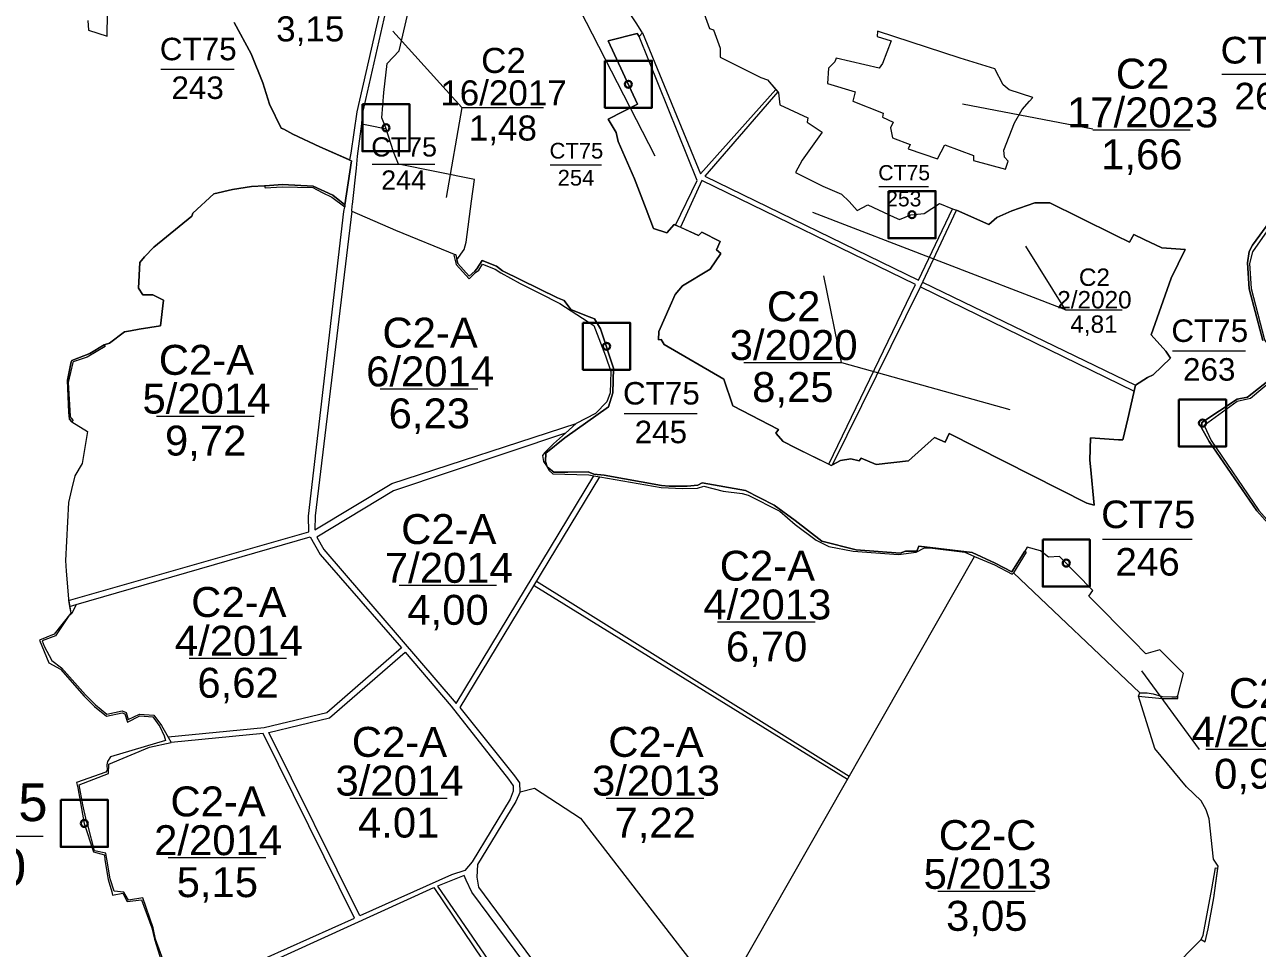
# Model space of a CAD drawing. Header units: metres. Extents: x 416681 to 420102, y 1525252 to 1531422.
# Drawn here: x 417399 to 418708, y 1528826 to 1529807 of the extents above; entities that cross this region are included whole.
import ezdxf
from ezdxf.enums import TextEntityAlignment as Align

# ---------------------------------------------------------------- set-up
doc = ezdxf.new("R2010")
doc.units = ezdxf.units.M
doc.header["$MEASUREMENT"] = 0
doc.layers.add('RanhTwo', color=3, linetype='Continuous', lineweight=0)
doc.styles.add('Style-Arial', font='arial.ttf')

# ---------------------------------------------------------------- blocks, each defined once
blk = doc.blocks.new('*U0')
at = {"color": 0, "linetype": 'Continuous', "lineweight": -2, "ltscale": 10, "flags": 128}
blk.add_lwpolyline([(-150, 150), (150, 150), (150, -150), (-150, -150), (-150, 150)], close=True, dxfattribs=at)
at = {"color": 0, "linetype": 'Continuous', "lineweight": -2, "ltscale": 10}
blk.add_circle((-0.02828, 0.016065), 22.5, dxfattribs=at)
blk = doc.blocks.new('*U7')
at = {"layer": 'RanhTwo', "color": 3, "linetype": 'Continuous', "lineweight": 13}
blk.add_line((-66.520877, -1.660429), (63.750129, -1.660429), dxfattribs=at)
at = {"layer": 'RanhTwo', "color": 3, "linetype": 'Continuous', "lineweight": 13, "style": 'Style-Arial'}
for s, p in [('CT75', (-0.000029, 14.422722)), ('250', (-1.025137, -54.422685))]:
    blk.add_text(s, height=40, dxfattribs=at).set_placement(p, align=Align.CENTER)
blk = doc.blocks.new('*U42')
at = {"layer": 'RanhTwo', "color": 3, "linetype": 'Continuous', "lineweight": 13}
blk.add_line((-66.520877, -1.660429), (63.750129, -1.660429), dxfattribs=at)
at = {"layer": 'RanhTwo', "color": 3, "linetype": 'Continuous', "lineweight": 13, "style": 'Style-Arial'}
blk.add_text('5,15', height=40, dxfattribs=at).set_placement((-1.025137, -54.422685), align=Align.CENTER)
at = {"layer": 'RanhTwo', "color": 3, "linetype": 'Continuous', "lineweight": 13, "insert": (-0.000029, 1.089388), "char_height": 40, "attachment_point": 8, "line_spacing_factor": 0.776524, "style": 'Style-Arial'}
blk.add_mtext('C2-A\\P2/2014', dxfattribs=at)
blk = doc.blocks.new('*U43')
at = {"layer": 'RanhTwo', "color": 3, "linetype": 'Continuous', "lineweight": 13}
blk.add_line((-66.520877, -1.660429), (63.750129, -1.660429), dxfattribs=at)
at = {"layer": 'RanhTwo', "color": 3, "linetype": 'Continuous', "lineweight": 13, "style": 'Style-Arial'}
blk.add_text('4.01', height=40, dxfattribs=at).set_placement((-1.025137, -54.422685), align=Align.CENTER)
at = {"layer": 'RanhTwo', "color": 3, "linetype": 'Continuous', "lineweight": 13, "insert": (-0.000029, 1.089388), "char_height": 40, "attachment_point": 8, "line_spacing_factor": 0.776524, "style": 'Style-Arial'}
blk.add_mtext('C2-A\\P3/2014', dxfattribs=at)
blk = doc.blocks.new('*U44')
at = {"layer": 'RanhTwo', "color": 3, "linetype": 'Continuous', "lineweight": 13}
blk.add_line((-66.520877, -1.660429), (63.750129, -1.660429), dxfattribs=at)
at = {"layer": 'RanhTwo', "color": 3, "linetype": 'Continuous', "lineweight": 13, "style": 'Style-Arial'}
blk.add_text('6,62', height=40, dxfattribs=at).set_placement((-1.025137, -54.422685), align=Align.CENTER)
at = {"layer": 'RanhTwo', "color": 3, "linetype": 'Continuous', "lineweight": 13, "insert": (-0.000029, 1.089388), "char_height": 40, "attachment_point": 8, "line_spacing_factor": 0.776524, "style": 'Style-Arial'}
blk.add_mtext('C2-A\\P4/2014', dxfattribs=at)
blk = doc.blocks.new('*U45')
at = {"layer": 'RanhTwo', "color": 3, "linetype": 'Continuous', "lineweight": 13}
blk.add_line((-66.520877, -1.660429), (63.750129, -1.660429), dxfattribs=at)
at = {"layer": 'RanhTwo', "color": 3, "linetype": 'Continuous', "lineweight": 13, "style": 'Style-Arial'}
blk.add_text('9,72', height=40, dxfattribs=at).set_placement((-1.025137, -54.422685), align=Align.CENTER)
at = {"layer": 'RanhTwo', "color": 3, "linetype": 'Continuous', "lineweight": 13, "insert": (-0.000029, 1.089388), "char_height": 40, "attachment_point": 8, "line_spacing_factor": 0.776524, "style": 'Style-Arial'}
blk.add_mtext('C2-A\\P5/2014', dxfattribs=at)
blk = doc.blocks.new('*U46')
at = {"layer": 'RanhTwo', "color": 3, "linetype": 'Continuous', "lineweight": 13}
blk.add_line((-66.520877, -1.660429), (63.750129, -1.660429), dxfattribs=at)
at = {"layer": 'RanhTwo', "color": 3, "linetype": 'Continuous', "lineweight": 13, "style": 'Style-Arial'}
blk.add_text('6,23', height=40, dxfattribs=at).set_placement((-1.025137, -54.422685), align=Align.CENTER)
at = {"layer": 'RanhTwo', "color": 3, "linetype": 'Continuous', "lineweight": 13, "insert": (-0.000029, 1.089388), "char_height": 40, "attachment_point": 8, "line_spacing_factor": 0.776524, "style": 'Style-Arial'}
blk.add_mtext('C2-A\\P6/2014', dxfattribs=at)
blk = doc.blocks.new('*U47')
at = {"layer": 'RanhTwo', "color": 3, "linetype": 'Continuous', "lineweight": 13}
blk.add_line((-66.520877, -1.660429), (63.750129, -1.660429), dxfattribs=at)
at = {"layer": 'RanhTwo', "color": 3, "linetype": 'Continuous', "lineweight": 13, "style": 'Style-Arial'}
blk.add_text('4,00', height=40, dxfattribs=at).set_placement((-1.025137, -54.422685), align=Align.CENTER)
at = {"layer": 'RanhTwo', "color": 3, "linetype": 'Continuous', "lineweight": 13, "insert": (-0.000029, 1.089388), "char_height": 40, "attachment_point": 8, "line_spacing_factor": 0.776524, "style": 'Style-Arial'}
blk.add_mtext('C2-A\\P7/2014', dxfattribs=at)
blk = doc.blocks.new('*U48')
at = {"layer": 'RanhTwo', "color": 3, "linetype": 'Continuous', "lineweight": 13}
blk.add_line((-66.520877, -1.660429), (63.750129, -1.660429), dxfattribs=at)
at = {"layer": 'RanhTwo', "color": 3, "linetype": 'Continuous', "lineweight": 13, "style": 'Style-Arial'}
blk.add_text('7,22', height=40, dxfattribs=at).set_placement((-1.025137, -54.422685), align=Align.CENTER)
at = {"layer": 'RanhTwo', "color": 3, "linetype": 'Continuous', "lineweight": 13, "insert": (-0.000029, 1.089388), "char_height": 40, "attachment_point": 8, "line_spacing_factor": 0.776524, "style": 'Style-Arial'}
blk.add_mtext('C2-A\\P3/2013', dxfattribs=at)
blk = doc.blocks.new('*U49')
at = {"layer": 'RanhTwo', "color": 3, "linetype": 'Continuous', "lineweight": 13}
blk.add_line((-66.520877, -1.660429), (63.750129, -1.660429), dxfattribs=at)
at = {"layer": 'RanhTwo', "color": 3, "linetype": 'Continuous', "lineweight": 13, "style": 'Style-Arial'}
blk.add_text('6,70', height=40, dxfattribs=at).set_placement((-1.025137, -54.422685), align=Align.CENTER)
at = {"layer": 'RanhTwo', "color": 3, "linetype": 'Continuous', "lineweight": 13, "insert": (-0.000029, 1.089388), "char_height": 40, "attachment_point": 8, "line_spacing_factor": 0.776524, "style": 'Style-Arial'}
blk.add_mtext('C2-A\\P4/2013', dxfattribs=at)
blk = doc.blocks.new('*U50')
at = {"layer": 'RanhTwo', "color": 3, "linetype": 'Continuous', "lineweight": 13}
blk.add_line((-66.520877, -1.660429), (63.750129, -1.660429), dxfattribs=at)
at = {"layer": 'RanhTwo', "color": 3, "linetype": 'Continuous', "lineweight": 13, "style": 'Style-Arial'}
blk.add_text('3,05', height=40, dxfattribs=at).set_placement((-1.025137, -54.422685), align=Align.CENTER)
at = {"layer": 'RanhTwo', "color": 3, "linetype": 'Continuous', "lineweight": 13, "insert": (-0.000029, 1.089388), "char_height": 40, "attachment_point": 8, "line_spacing_factor": 0.776524, "style": 'Style-Arial'}
blk.add_mtext('C2-C\\P5/2013', dxfattribs=at)
blk = doc.blocks.new('*U52')
at = {"layer": 'RanhTwo', "color": 3, "linetype": 'Continuous', "lineweight": 13}
blk.add_line((-66.520877, -1.660429), (63.750129, -1.660429), dxfattribs=at)
at = {"layer": 'RanhTwo', "color": 3, "linetype": 'Continuous', "lineweight": 13, "style": 'Style-Arial'}
blk.add_text('0,90', height=40, dxfattribs=at).set_placement((-1.025137, -54.422685), align=Align.CENTER)
at = {"layer": 'RanhTwo', "color": 3, "linetype": 'Continuous', "lineweight": 13, "insert": (-0.000029, 1.089388), "char_height": 40, "attachment_point": 8, "line_spacing_factor": 0.776524, "style": 'Style-Arial'}
blk.add_mtext('C2\\P4/2020', dxfattribs=at)
blk = doc.blocks.new('*U65')
at = {"layer": 'RanhTwo', "color": 3, "linetype": 'Continuous', "lineweight": 13}
blk.add_line((-66.520877, -1.660429), (63.750129, -1.660429), dxfattribs=at)
at = {"layer": 'RanhTwo', "color": 3, "linetype": 'Continuous', "lineweight": 13, "style": 'Style-Arial'}
blk.add_text('8,25', height=40, dxfattribs=at).set_placement((-1.025137, -54.422685), align=Align.CENTER)
at = {"layer": 'RanhTwo', "color": 3, "linetype": 'Continuous', "lineweight": 13, "insert": (-0.000029, 1.089388), "char_height": 40, "attachment_point": 8, "line_spacing_factor": 0.776524, "style": 'Style-Arial'}
blk.add_mtext('C2\\P3/2020', dxfattribs=at)
blk = doc.blocks.new('*U66')
at = {"layer": 'RanhTwo', "color": 3, "linetype": 'Continuous', "lineweight": 13}
blk.add_line((-66.520877, -1.660429), (63.750129, -1.660429), dxfattribs=at)
at = {"layer": 'RanhTwo', "color": 3, "linetype": 'Continuous', "lineweight": 13, "style": 'Style-Arial'}
blk.add_text('4,81', height=40, dxfattribs=at).set_placement((-1.025137, -54.422685), align=Align.CENTER)
at = {"layer": 'RanhTwo', "color": 3, "linetype": 'Continuous', "lineweight": 13, "insert": (-0.000029, 1.089388), "char_height": 40, "attachment_point": 8, "line_spacing_factor": 0.776524, "style": 'Style-Arial'}
blk.add_mtext('C2\\P2/2020', dxfattribs=at)
blk = doc.blocks.new('*U67')
at = {"layer": 'RanhTwo', "color": 3, "linetype": 'Continuous', "lineweight": 13}
blk.add_line((-66.520877, -1.660429), (63.750129, -1.660429), dxfattribs=at)
at = {"layer": 'RanhTwo', "color": 3, "linetype": 'Continuous', "lineweight": 13, "style": 'Style-Arial'}
blk.add_text('1,66', height=40, dxfattribs=at).set_placement((-1.025137, -54.422685), align=Align.CENTER)
at = {"layer": 'RanhTwo', "color": 3, "linetype": 'Continuous', "lineweight": 13, "insert": (-0.000029, 1.089388), "char_height": 40, "attachment_point": 8, "line_spacing_factor": 0.776524, "style": 'Style-Arial'}
blk.add_mtext('C2\\P17/2023', dxfattribs=at)
blk = doc.blocks.new('*U73')
at = {"layer": 'RanhTwo', "color": 3, "linetype": 'Continuous', "lineweight": 13}
blk.add_line((-66.520877, -1.660429), (63.750129, -1.660429), dxfattribs=at)
at = {"layer": 'RanhTwo', "color": 3, "linetype": 'Continuous', "lineweight": 13, "style": 'Style-Arial'}
blk.add_text('3,15', height=40, dxfattribs=at).set_placement((-1.025137, -54.422685), align=Align.CENTER)
at = {"layer": 'RanhTwo', "color": 3, "linetype": 'Continuous', "lineweight": 13, "insert": (-0.000029, 1.089388), "char_height": 40, "attachment_point": 8, "line_spacing_factor": 0.776524, "style": 'Style-Arial'}
blk.add_mtext('C2\\P17/2017', dxfattribs=at)
blk = doc.blocks.new('*U74')
at = {"layer": 'RanhTwo', "color": 3, "linetype": 'Continuous', "lineweight": 13}
blk.add_line((-66.520877, -1.660429), (63.750129, -1.660429), dxfattribs=at)
at = {"layer": 'RanhTwo', "color": 3, "linetype": 'Continuous', "lineweight": 13, "style": 'Style-Arial'}
blk.add_text('1,48', height=40, dxfattribs=at).set_placement((-1.025137, -54.422685), align=Align.CENTER)
at = {"layer": 'RanhTwo', "color": 3, "linetype": 'Continuous', "lineweight": 13, "insert": (-0.000029, 1.089388), "char_height": 40, "attachment_point": 8, "line_spacing_factor": 0.776524, "style": 'Style-Arial'}
blk.add_mtext('C2\\P16/2017', dxfattribs=at)
blk = doc.blocks.new('*U117')
at = {"layer": 'RanhTwo', "color": 3, "linetype": 'Continuous', "lineweight": 13}
blk.add_line((-66.520877, -1.660429), (63.750129, -1.660429), dxfattribs=at)
at = {"layer": 'RanhTwo', "color": 3, "linetype": 'Continuous', "lineweight": 13, "style": 'Style-Arial'}
for s, p in [('CT75', (-0.000029, 14.422722)), ('245', (-1.025137, -54.422685))]:
    blk.add_text(s, height=40, dxfattribs=at).set_placement(p, align=Align.CENTER)
blk = doc.blocks.new('*U119')
at = {"layer": 'RanhTwo', "color": 3, "linetype": 'Continuous', "lineweight": 13}
blk.add_line((-66.520877, -1.660429), (63.750129, -1.660429), dxfattribs=at)
at = {"layer": 'RanhTwo', "color": 3, "linetype": 'Continuous', "lineweight": 13, "style": 'Style-Arial'}
for s, p in [('CT75', (-0.000029, 14.422722)), ('246', (-1.025137, -54.422685))]:
    blk.add_text(s, height=40, dxfattribs=at).set_placement(p, align=Align.CENTER)
blk = doc.blocks.new('*U124')
at = {"layer": 'RanhTwo', "color": 3, "linetype": 'Continuous', "lineweight": 13}
blk.add_line((-66.520877, -1.660429), (63.750129, -1.660429), dxfattribs=at)
at = {"layer": 'RanhTwo', "color": 3, "linetype": 'Continuous', "lineweight": 13, "style": 'Style-Arial'}
for s, p in [('CT75', (-0.000029, 14.422722)), ('263', (-1.025137, -54.422685))]:
    blk.add_text(s, height=40, dxfattribs=at).set_placement(p, align=Align.CENTER)
blk = doc.blocks.new('*U130')
at = {"layer": 'RanhTwo', "color": 3, "linetype": 'Continuous', "lineweight": 13}
blk.add_line((-66.520877, -1.660429), (63.750129, -1.660429), dxfattribs=at)
at = {"layer": 'RanhTwo', "color": 3, "linetype": 'Continuous', "lineweight": 13, "style": 'Style-Arial'}
for s, p in [('CT75', (-0.000029, 14.422722)), ('253', (-1.025137, -54.422685))]:
    blk.add_text(s, height=40, dxfattribs=at).set_placement(p, align=Align.CENTER)
blk = doc.blocks.new('*U133')
at = {"layer": 'RanhTwo', "color": 3, "linetype": 'Continuous', "lineweight": 13}
blk.add_line((-66.520877, -1.660429), (63.750129, -1.660429), dxfattribs=at)
at = {"layer": 'RanhTwo', "color": 3, "linetype": 'Continuous', "lineweight": 13, "style": 'Style-Arial'}
for s, p in [('CT75', (-0.000029, 14.422722)), ('254', (-1.025137, -54.422685))]:
    blk.add_text(s, height=40, dxfattribs=at).set_placement(p, align=Align.CENTER)
blk = doc.blocks.new('*U134')
at = {"layer": 'RanhTwo', "color": 3, "linetype": 'Continuous', "lineweight": 13}
blk.add_line((-66.520877, -1.660429), (63.750129, -1.660429), dxfattribs=at)
at = {"layer": 'RanhTwo', "color": 3, "linetype": 'Continuous', "lineweight": 13, "style": 'Style-Arial'}
for s, p in [('CT75', (-0.000029, 14.422722)), ('264', (-1.025137, -54.422685))]:
    blk.add_text(s, height=40, dxfattribs=at).set_placement(p, align=Align.CENTER)
blk = doc.blocks.new('*U137')
at = {"layer": 'RanhTwo', "color": 3, "linetype": 'Continuous', "lineweight": 13}
blk.add_line((-66.520877, -1.660429), (63.750129, -1.660429), dxfattribs=at)
at = {"layer": 'RanhTwo', "color": 3, "linetype": 'Continuous', "lineweight": 13, "style": 'Style-Arial'}
for s, p in [('CT75', (-0.000029, 14.422722)), ('243', (-1.025137, -54.422685))]:
    blk.add_text(s, height=40, dxfattribs=at).set_placement(p, align=Align.CENTER)
blk = doc.blocks.new('*U138')
at = {"layer": 'RanhTwo', "color": 3, "linetype": 'Continuous', "lineweight": 13}
blk.add_line((-66.520877, -1.660429), (63.750129, -1.660429), dxfattribs=at)
at = {"layer": 'RanhTwo', "color": 3, "linetype": 'Continuous', "lineweight": 13, "style": 'Style-Arial'}
for s, p in [('CT75', (-0.000029, 14.422722)), ('244', (-1.025137, -54.422685))]:
    blk.add_text(s, height=40, dxfattribs=at).set_placement(p, align=Align.CENTER)

msp = doc.modelspace()

# ---------------------------------------------------------------- linework, layer by layer
at = {"layer": 'RanhTwo', "color": 7, "linetype": 'Continuous', "lineweight": 0}
for p, q in [((417978.729011, 1529842.06373), (418067.94321, 1529667.818064)), ((417863.152631, 1529719.253112), (417789.728692, 1529800.296719)), ((418533.191929, 1529696.108332), (418394.874742, 1529722.826919)), ((417863.152631, 1529719.253112), (417846.697923, 1529623.755183)), ((418504.050013, 1529504.3467), (418235.675253, 1529607.869639)), ((418504.050013, 1529504.3467), (418462.012467, 1529571.94549)), ((418266.117032, 1529448.440588), (418247.351379, 1529540.511859)), ((418350.059, 1529528.755), (418576.977402, 1529418.113148)), ((418352.277624, 1529533.854819), (418578.34, 1529424.44)), ((418266.117032, 1529448.440588), (418444.94736, 1529398.611467)), ((418274.278519, 1529008.811304), (417942.26953, 1529215.8361)), ((417939.797733, 1529211.71153), (418272.435058, 1529005.794932)), ((418646.481772, 1529037.587725), (418585.182109, 1529120.886847))]:
    msp.add_line(p, q, dxfattribs=at)
at = {"layer": 'RanhTwo', "color": 3, "linetype": 'Continuous', "lineweight": 0}
for p, q in [((418051.27, 1529794.54), (418054.84, 1529798.47)), ((418196.353, 1529738.3267), (418198.526, 1529735.7734)), ((417738.888, 1529615.899), (417746.16, 1529662.78)), ((417743.7929, 1529663.8113), (417746.16, 1529662.78)), ((417738.888, 1529615.899), (417738.914, 1529613.759)), ((418384.241, 1529611.771), (418388.389, 1529610.261)), ((418089.9277, 1529594.3521), (418095.1815, 1529591.9881)), ((417856.631, 1529562.924), (417857.82, 1529557.6)), ((417973.1594, 1529373.5189), (417984.3676, 1529383.6006)), ((418003.1646, 1529328.254), (418009.5075, 1529327.1544)), ((418140.007, 1528773.2069), (418407.353, 1529242.503)), ((418448.8852, 1529225.0904), (418582.934, 1529097.584)), ((417445.6682, 1529195.8562), (417446.7486, 1529189.4752)), ((417446.7486, 1529189.4752), (417453.587, 1529191.45)), ((418581.496, 1529094.167), (418582.934, 1529097.584)), ((417551.4428, 1529050.6561), (417554.729, 1529044.951))]:
    msp.add_line(p, q, dxfattribs=at)
at = {"layer": 'RanhTwo', "color": 3, "linetype": 'Continuous', "lineweight": 0, "flags": 128}
for points in [[(417783.4418, 1529923.4545), (417786.69, 1529886.764), (417783.7125, 1529856.667), (417783.358, 1529853.084), (417779.3681, 1529835.6834), (417751.636, 1529714.739), (417745.2036, 1529670.6666), (417743.7929, 1529663.8113)], [(417756.89, 1529702.006), (417757.856, 1529712.273), (417782.298, 1529821.032), (417789.338, 1529852.358), (417790.7727, 1529863.7405), (417792.4959, 1529877.4123), (417793.549, 1529885.768), (417796.49, 1529920.71)], [(417782.8229, 1529696.7266), (417782.494, 1529697.756), (417778.156, 1529708.352), (417780.214, 1529735.311), (417783.732, 1529765.831), (417796.712, 1529779.597), (417805.369, 1529817.27), (417820.098, 1529840.766), (417823.359, 1529871.169), (417821.578, 1529875.445), (417820.039, 1529909.298), (417819.856, 1529916.828), (417812.4295, 1529927.4025), (417801.19, 1529923.68), (417796.49, 1529920.71)], [(418054.84, 1529798.47), (418053.5495, 1529800.5555), (418048.85, 1529808.15), (418041.1, 1529819.68), (418027.8673, 1529844.09), (418049.177, 1529855.535), (418051.171, 1529858.39), (418059.315, 1529869.218), (418059.27, 1529872.72), (418057.37, 1529881.91), (418058.032, 1529898.666), (418065.036, 1529909.179), (418072.169, 1529911.158)], [(418099.29, 1529877.45), (418109.09, 1529850.35), (418126.24, 1529803.01), (418130.43, 1529801.76), (418137.59, 1529782.36), (418137.25, 1529772.79), (418180.72, 1529751.02), (418187.55, 1529748.67), (418196.353, 1529738.3267)], [(417466.06, 1529811.73), (417466.89, 1529801.34), (417486.68, 1529795), (417486.96, 1529819.31)], [(417743.7929, 1529663.8113), (417712.42, 1529677.48), (417683.84, 1529690.94), (417674.22, 1529696.07), (417671.43, 1529697.39), (417658.854, 1529722.675), (417651.776, 1529745.44), (417639.557, 1529776.264), (417621.312, 1529809.648)], [(418051.27, 1529794.54), (418049.14, 1529797.8), (418018.54, 1529790.08), (418049.62, 1529722.89), (418018.38, 1529707.03), (418027.15, 1529692.71), (418029.07, 1529683.13), (418046.6, 1529643.51), (418058.7892, 1529611.1766), (418066.55, 1529590.59), (418080.72, 1529586.23), (418088.51, 1529594.99), (418089.9277, 1529594.3521)], [(418089.9277, 1529594.3521), (418112.986, 1529641.882), (418051.27, 1529794.54)], [(418054.84, 1529798.47), (418116.413, 1529648.936), (418196.353, 1529738.3267)], [(418469.42, 1529729.89), (418444.1, 1529737.85), (418437.7, 1529743.39), (418428.97, 1529760.3), (418392.35, 1529771.72), (418304.39, 1529800.48), (418304.01, 1529794.63), (418318.86, 1529789.9), (418309.91, 1529765.86), (418306.23, 1529760.88), (418260.55, 1529771.48), (418259.24, 1529767.63), (418252.38, 1529761.17), (418251.41, 1529744.82), (418280.74, 1529736.05), (418278.16, 1529726.13), (418310.32, 1529713.25), (418309.88, 1529709.12), (418321.26, 1529703.82), (418318.37, 1529697.78), (418320.4, 1529686.86), (418339.03, 1529679.99), (418336.96, 1529675.44), (418368.21, 1529664.8), (418376.01, 1529679.62), (418406.47, 1529668.28), (418406.5, 1529663.04), (418440.2, 1529653.9), (418443.05, 1529662.13), (418439.33, 1529666.4), (418438.53, 1529673.89), (418450.05, 1529702.93), (418458.19, 1529717.01), (418465.77, 1529725.98), (418469.42, 1529729.89)], [(418198.526, 1529735.7734), (418121.095, 1529646.293), (418347.998, 1529535.988), (418384.241, 1529611.771)], [(418198.526, 1529735.7734), (418199.38, 1529734.77), (418200.83, 1529722), (418230.62, 1529708.35), (418229.83, 1529703.73), (418245.59, 1529693.06), (418224.49, 1529663.42), (418217.29, 1529650.24), (418246.54, 1529635.74), (418266.18, 1529627.06), (418274.35, 1529619.582), (418282.738, 1529609.687), (418294.025, 1529615.786), (418322.018, 1529602.797), (418327.675, 1529600.172), (418339.894, 1529605.133), (418353.88, 1529606.66), (418370.331, 1529617.372), (418384.241, 1529611.771)], [(417746.228, 1529609.27), (417746.7724, 1529614.7087), (417746.94, 1529616.383), (417751.1725, 1529654.8669), (417752.55, 1529667.392), (417756.89, 1529702.006)], [(417756.89, 1529702.006), (417758.6093, 1529701.6524), (417771.15, 1529699.073), (417782.8229, 1529696.7266)], [(417857.82, 1529557.6), (417865.79, 1529568.33), (417867.81, 1529576.33), (417873.59, 1529619.91), (417876.6109, 1529642.7065), (417795.882, 1529658.963), (417790.663, 1529672.187), (417782.8229, 1529696.7266)], [(417483.606, 1529467.181), (417489.088, 1529469.132), (417505.063, 1529480.885), (417511.3543, 1529481.9347), (417520.438, 1529483.781), (417543.331, 1529487.27), (417546.406, 1529514.466), (417534.9484, 1529520.1648), (417524.429, 1529520.33), (417519.935, 1529527.525), (417521.294, 1529554.628), (417526.13, 1529560.499), (417536.092, 1529570.877), (417576.64, 1529603.98), (417577.39, 1529607.13), (417599.934, 1529627.647), (417619.603, 1529631.989), (417639.718, 1529635.433), (417653.582, 1529635.99)], [(417653.582, 1529635.99), (417654.5332, 1529636.0725), (417672.623, 1529637.595), (417705.445, 1529635.741), (417726.1201, 1529625.9864), (417738.888, 1529615.899)], [(417653.582, 1529635.99), (417654.435, 1529634.073), (417672.556, 1529634.856), (417704.949, 1529634.167), (417715.03, 1529629.101), (417725.224, 1529624.197), (417738.914, 1529613.759)], [(418252.6395, 1529340.3989), (418344.948, 1529531.21), (418118.077, 1529641.651), (418095.1815, 1529591.9881)], [(418256.5941, 1529339.8296), (418265.33, 1529344.31), (418276.26, 1529346.16), (418284.91, 1529343.97), (418287.21, 1529346.81), (418302.9, 1529340.12), (418337.51, 1529343.89), (418364.9, 1529368.78), (418376.25, 1529363.72), (418380.39, 1529373.05), (418526.7, 1529299.22), (418534.62, 1529297.1), (418530.64, 1529338.08), (418529.86, 1529344.84), (418530.77, 1529368.52), (418560.24, 1529366.49), (418565.04, 1529366.14), (418570.167, 1529388.6141), (418578.34, 1529424.44), (418590.97, 1529432.61), (418597.2, 1529435.51), (418615.43, 1529452.92), (418610.69, 1529460.43), (418595.08, 1529477.98), (418616.32, 1529537.83), (418631.23, 1529568.53), (418606.38, 1529570.25), (418587.5804, 1529579.0991), (418576.51, 1529584.31), (418572.02, 1529576.26), (418557.56, 1529583.38), (418519.08, 1529602.27), (418487.25, 1529618.07), (418471.426, 1529618.063), (418446.996, 1529609.65), (418431.327, 1529602.392), (418422.496, 1529594.996), (418388.389, 1529610.261)], [(418758.7589, 1529627.8024), (418751.765, 1529622.18), (418725.634, 1529598.771), (418702.466, 1529565.95), (418699.28, 1529553.625), (418701.101, 1529527.113), (418715.397, 1529472.681), (418723.503, 1529460.695), (418737.907, 1529445.093), (418737.531, 1529441.355), (418700.591, 1529410.367), (418686.485, 1529406.892), (418651.433, 1529381.495), (418658.609, 1529365.549), (418709.291, 1529291.434), (418720.706, 1529278.631), (418746.484, 1529246.085), (418832.898, 1529143.64), (418840.326, 1529135.759), (418842.48, 1529134.611)], [(417445.6682, 1529195.8562), (417700.814, 1529268.539), (417700.341, 1529285.417), (417737.7865, 1529608.9407), (417738.914, 1529613.759)], [(417746.228, 1529609.27), (417707.396, 1529285.685), (417707.256, 1529270.629), (417788.805, 1529319.881), (417984.3676, 1529383.6006)], [(417746.228, 1529609.27), (417792.908, 1529589.018), (417856.631, 1529562.924)], [(418256.5941, 1529339.8296), (418350.059, 1529528.755), (418388.389, 1529610.261)], [(418095.1815, 1529591.9881), (418114.29, 1529583.39), (418117.96, 1529586.93), (418137.27, 1529576.95), (418133.63, 1529568.24), (418138.19, 1529564.31), (418126.67, 1529547.5), (418097.4, 1529529.69), (418089.59, 1529520.81), (418084.1974, 1529508.4671), (418072.28, 1529481.19), (418071.88, 1529472.35), (418074.77, 1529472.81), (418077.89, 1529467.52), (418141.28, 1529430.91), (418151.03, 1529402.33), (418199.42, 1529377.36), (418196.55, 1529373.45), (418204.39, 1529364.54), (418217.32, 1529357.7), (418252.6395, 1529340.3989)], [(418713.5489, 1529471.8442), (418699.1171, 1529526.7936), (418697.45, 1529554.128), (418698.916, 1529566.179), (418702.68, 1529573.202), (418721.124, 1529598.17)], [(417856.631, 1529562.924), (417854.695, 1529562.4221), (417857.2635, 1529552.5145), (417870.889, 1529537.2454), (417877.527, 1529543.941), (417881.075, 1529546.52), (417885.146, 1529552.8345), (417898.646, 1529547.4575), (417904.6688, 1529543.7845), (417925.098, 1529532.216), (417945.634, 1529521.933), (417967.324, 1529510.979), (418003.244, 1529487.559), (418015.645, 1529455.641), (418021.302, 1529438.716), (418020.781, 1529416.354), (418017.0832, 1529406.6664), (418004.9929, 1529394.3064), (417984.3676, 1529383.6006)], [(417857.82, 1529557.6), (417859.078, 1529553.485), (417871.024, 1529540.098), (417876.918, 1529545.563), (417879.0203, 1529547.7576), (417884.62, 1529556.89), (417900.13, 1529550.9), (417906.4546, 1529545.632), (417964.57, 1529517.14), (417971.79, 1529514.16), (417979.01, 1529504.84), (417995.52, 1529498.1), (418003.95, 1529494.86), (418010.24, 1529484.27), (418024.26, 1529442.46), (418023.38, 1529416.12), (418019, 1529401.44), (417972.61, 1529368.44), (417952.39, 1529352.2), (417951.898, 1529343.295), (417953.86, 1529337.51), (417960.766, 1529331.953), (417975.69, 1529331.81), (417997.29, 1529332.21), (418003.293, 1529329.982), (418014.125, 1529328.879), (418075.0156, 1529317.8279), (418083.259, 1529317.268), (418102.292, 1529317.128), (418113.699, 1529318.2), (418118.48, 1529320.68), (418164.29, 1529312.67), (418194.92, 1529296.84), (418217.14, 1529280.72), (418245.35, 1529258.87), (418281.81, 1529249.61), (418328.63, 1529246.07), (418334.13, 1529248.06), (418346.26, 1529248.17), (418348.2, 1529253.56), (418405, 1529246.82), (418429.417, 1529235.315), (418447.189, 1529226.15), (418460.912, 1529248.117)], [(417449.069, 1529385.352), (417446.578, 1529388.354), (417445.933, 1529395.263), (417444.48, 1529429.58), (417448.383, 1529449.025), (417449.192, 1529450.611), (417468.26, 1529458.12), (417483.606, 1529467.181)], [(417483.606, 1529467.181), (417484.4564, 1529465.3608), (417465.2761, 1529454.0664), (417450.6077, 1529448.9848), (417450.2729, 1529448.3285), (417445.1895, 1529427.054), (417447.423, 1529391.611), (417448.5119, 1529389.1554), (417450.3779, 1529386.9066), (417449.069, 1529385.352)], [(418719.1744, 1529277.3435), (418707.3343, 1529290.8994), (418656.6971, 1529364.5288), (418648.276, 1529379.221), (418648.966, 1529384.7394), (418686.456, 1529409.381), (418697.28, 1529411.79), (418735.494, 1529441.841)], [(417449.069, 1529385.352), (417465.694, 1529375.189), (417460.25, 1529341.293), (417452.45, 1529328.15), (417448.91, 1529313.66), (417445.52, 1529299.64), (417442.33, 1529238.07), (417442.98, 1529226.89), (417445.4, 1529197.44), (417445.6682, 1529195.8562)], [(417973.1594, 1529373.5189), (417790.673, 1529312.241), (417709.124, 1529262.989), (417716.69, 1529249.706), (417857.202, 1529086.208), (418003.1646, 1529328.254)], [(417973.1594, 1529373.5189), (417960.47, 1529362.105), (417951.2706, 1529352.9558), (417948.905, 1529349.823), (417949.825, 1529343.296), (417952.889, 1529338.538), (417955.773, 1529333.762), (417959.7279, 1529330.1694), (417997.944, 1529329.159), (418003.1646, 1529328.254)], [(418252.6395, 1529340.3989), (418255.23, 1529339.13), (418256.5941, 1529339.8296)], [(417925.065, 1528992.63), (417924.589, 1529002.162), (417919.564, 1529009.656), (417861.403, 1529081.901), (418009.5075, 1529327.1544)], [(418009.5075, 1529327.1544), (418074.791, 1529315.837), (418097.926, 1529314.609), (418113.405, 1529315.137), (418120.1631, 1529317.2794), (418140.725, 1529311.902), (418160.669, 1529309.256), (418167.158, 1529307.494), (418200.612, 1529290.446), (418216.93, 1529276.45), (418239.341, 1529259.805), (418252.946, 1529253.126), (418278.766, 1529248.072), (418326.7954, 1529244.4824), (418345.4024, 1529247.1464), (418354.4352, 1529251.6069), (418362.8476, 1529251.2463), (418397.3385, 1529246.9942), (418407.353, 1529242.503)], [(417453.587, 1529191.45), (417701.986, 1529263.184), (417712.87, 1529244.456), (417799.2335, 1529145.4874), (417719.6764, 1529076.5493), (417653.447, 1529060.609), (417551.4428, 1529050.6561)], [(418623.271, 1529094.923), (418629.161, 1529118.313), (418604.03, 1529143.358), (418589.294, 1529138.935), (418576.19, 1529152.59), (418528.98, 1529200.231), (418533.1539, 1529206.1537), (418497.81, 1529242.3), (418485.94, 1529241.69), (418477.53, 1529248.3), (418463.3, 1529252.384), (418460.912, 1529248.117)], [(418407.353, 1529242.503), (418428.5245, 1529233.525), (418447.4731, 1529223.7532), (418448.8852, 1529225.0904)], [(418460.912, 1529248.117), (418462.16, 1529246.996), (418448.8852, 1529225.0904)], [(417446.7486, 1529189.4752), (417447.95, 1529182.38), (417430.5055, 1529159.7995), (417414.6083, 1529153.7336), (417424.69, 1529129.39), (417436.9436, 1529122.6239), (417462.036, 1529094.1854), (417473.0172, 1529083.2497), (417485.8136, 1529072.8776), (417502.3674, 1529076.4769), (417505.2096, 1529075.1877), (417508.0299, 1529066.509), (417521.23, 1529073.108), (417535.205, 1529072.032), (417542.39, 1529062.01), (417546.98, 1529051.867), (417548.59, 1529047.04), (417490.22, 1529029.74), (417486.94, 1529024.76), (417486.36, 1529021.26), (417486.49, 1529015.49), (417485.3, 1529013.36), (417453.953, 1529002.341), (417455.611, 1528996.584), (417462.162, 1528958.935), (417471.974, 1528928.714), (417483.6136, 1528925.4404), (417484.146, 1528920.318), (417487.7187, 1528899.3129), (417491.61, 1528886.28), (417492.25, 1528882.66), (417503.15, 1528884.83), (417507.955, 1528876.131), (417523.1658, 1528877.7549), (417534.007, 1528848.122), (417537.004, 1528835.934), (417548.092, 1528800.008)], [(417453.587, 1529191.45), (417449.206, 1529181.753), (417445.814, 1529179.335), (417431.82, 1529158.161), (417417.683, 1529152.752), (417419.754, 1529147.056), (417427.87, 1529131.842), (417438.304, 1529124.105), (417463.493, 1529095.557), (417474.356, 1529084.739), (417486.327, 1529075.036), (417502.59, 1529078.572), (417506.876, 1529076.628), (417509.009, 1529069.224), (417520.9953, 1529075.132), (417536.2542, 1529073.9571), (417544.2666, 1529063.0455), (417551.4428, 1529050.6561)], [(417917.767, 1528993.0919), (417914.403, 1528984.882), (417874.228, 1528918.093), (417866.226, 1528908.936), (417852.2, 1528904.319), (417754.7212, 1528860.6867), (417658.3441, 1529055.6163), (417722.5012, 1529071.0579), (417803.1493, 1529140.9413), (417851.964, 1529083.524), (417912.802, 1529006.115), (417917.5032, 1528998.6959), (417917.767, 1528993.0919)], [(418581.496, 1529094.167), (418606.624, 1529091.618), (418616.897, 1529091.502), (418623.362, 1529091.514), (418623.271, 1529094.923)], [(418665.7324, 1528911.3592), (418666.01, 1528913.39), (418661.218, 1528920.928), (418656.422, 1528963.75), (418653.561, 1528973.325), (418648.213, 1528983.073), (418632.689, 1528997.824), (418598.809, 1529038.595), (418581.496, 1529094.167)], [(418582.934, 1529097.584), (418590.868, 1529097.598), (418597.14, 1529096.637), (418606.7364, 1529093.6169), (418616.9064, 1529093.502), (418621.7478, 1529093.511), (418623.271, 1529094.923)], [(417548.092, 1528800.008), (417549.806, 1528803.009), (417537.921, 1528836.119), (417535.48, 1528848.247), (417524.656, 1528879.988), (417509.312, 1528877.324), (417504.265, 1528885.882), (417494.055, 1528886.99), (417489.966, 1528900.106), (417486.426, 1528920.918), (417485.083, 1528927.308), (417473.3224, 1528929.7993), (417466.564, 1528955.895), (417464.6026, 1528961.4974), (417460.8409, 1528978.7622), (417456.975, 1528999.871), (417488.01, 1529011.916), (417488.354, 1529022), (417531.5938, 1529040.1033), (417554.729, 1529044.951)], [(417559.636, 1528773.365), (417749.2408, 1528858.2336), (417652.2489, 1529054.4067), (417554.729, 1529044.951)], [(417925.065, 1528992.63), (417920.539, 1528982.328), (417879.945, 1528915.22), (417879.019, 1528901.916), (417880.971, 1528891.347), (418036.7171, 1528680.7399)], [(417925.065, 1528992.63), (417940.463, 1528996.217), (417988.978, 1528964.51), (418138.788, 1528771.067)], [(418647.963, 1528835.853), (418650.257, 1528840.318), (418659.406, 1528889.442), (418663.189, 1528911.826), (418665.7324, 1528911.3592)], [(418647.963, 1528835.853), (418652.35, 1528833.12), (418655.62, 1528846.88), (418661.43, 1528879.88), (418665.7324, 1528911.3592)], [(418030.6, 1528674.44), (418029.136, 1528676.707), (417873.758, 1528886.112), (417867.922, 1528898.804), (417865.7064, 1528903.6224), (417837.185, 1528892.45), (418122.047, 1528477.103)], [(417562.305, 1528767.318), (417833.461, 1528891.0535), (418114.806, 1528473.4)], [(418515.33, 1528712.01), (418517.21, 1528713.32), (418529.628, 1528722.126), (418550.846, 1528740.146), (418598.576, 1528779.701), (418600.418, 1528782.615), (418615.444, 1528802.683), (418647.963, 1528835.853)]]:
    msp.add_lwpolyline(points, dxfattribs=at)
at = {"layer": 'RanhTwo', "color": 3, "linetype": 'Continuous', "lineweight": 13, "flags": 128}
for points in [[(418109.09, 1529850.35), (418126.24, 1529803.01), (418130.43, 1529801.76), (418137.59, 1529782.36), (418137.25, 1529772.79), (418180.72, 1529751.02), (418187.55, 1529748.67), (418199.38, 1529734.77), (418200.83, 1529722), (418230.62, 1529708.35), (418229.83, 1529703.73), (418245.59, 1529693.06), (418224.49, 1529663.42), (418217.29, 1529650.24), (418246.54, 1529635.74), (418266.18, 1529627.06), (418274.35, 1529619.582), (418282.738, 1529609.687), (418294.025, 1529615.786), (418322.018, 1529602.797), (418327.675, 1529600.172), (418339.894, 1529605.133), (418353.88, 1529606.66), (418370.331, 1529617.372), (418384.241, 1529611.771), (418388.389, 1529610.261), (418422.496, 1529594.996), (418431.327, 1529602.392), (418446.996, 1529609.65), (418471.426, 1529618.063), (418487.25, 1529618.07), (418519.08, 1529602.27), (418557.56, 1529583.38), (418572.02, 1529576.26), (418576.51, 1529584.31), (418587.5804, 1529579.0991), (418606.38, 1529570.25), (418631.23, 1529568.53)], [(417466.06, 1529811.73), (417466.89, 1529801.34), (417486.68, 1529795), (417486.96, 1529819.31)], [(418666.01, 1528913.39), (418661.218, 1528920.928), (418656.422, 1528963.75), (418653.561, 1528973.325), (418648.213, 1528983.073), (418632.689, 1528997.824), (418598.809, 1529038.595), (418581.496, 1529094.167), (418606.624, 1529091.618), (418616.897, 1529091.502), (418623.362, 1529091.514), (418623.271, 1529094.923), (418629.161, 1529118.313), (418604.03, 1529143.358), (418589.294, 1529138.935), (418576.19, 1529152.59), (418528.98, 1529200.231), (418533.1539, 1529206.1537), (418497.81, 1529242.3), (418485.94, 1529241.69), (418477.53, 1529248.3), (418463.3, 1529252.384), (418460.912, 1529248.117), (418447.189, 1529226.15), (418429.417, 1529235.315), (418405, 1529246.82), (418348.2, 1529253.56), (418346.26, 1529248.17), (418334.13, 1529248.06), (418328.63, 1529246.07), (418281.81, 1529249.61), (418245.35, 1529258.87), (418217.14, 1529280.72), (418194.92, 1529296.84), (418164.29, 1529312.67), (418118.48, 1529320.68), (418113.699, 1529318.2), (418102.292, 1529317.128), (418083.259, 1529317.268), (418075.0156, 1529317.8279), (418014.125, 1529328.879), (418003.293, 1529329.982), (417997.29, 1529332.21), (417975.69, 1529331.81), (417960.766, 1529331.953), (417953.86, 1529337.51), (417951.898, 1529343.295), (417952.39, 1529352.2), (417972.61, 1529368.44), (418019, 1529401.44), (418023.38, 1529416.12), (418024.26, 1529442.46), (418010.24, 1529484.27), (418003.95, 1529494.86), (417995.52, 1529498.1), (417979.01, 1529504.84), (417971.79, 1529514.16), (417964.57, 1529517.14), (417906.4546, 1529545.632), (417900.13, 1529550.9), (417884.62, 1529556.89), (417879.0203, 1529547.7576), (417876.918, 1529545.563), (417871.024, 1529540.098), (417859.078, 1529553.485), (417857.82, 1529557.6), (417865.79, 1529568.33), (417867.81, 1529576.33), (417873.59, 1529619.91), (417876.6109, 1529642.7065), (417795.882, 1529658.963), (417790.663, 1529672.187), (417782.494, 1529697.756), (417778.156, 1529708.352), (417780.214, 1529735.311), (417783.732, 1529765.831), (417796.712, 1529779.597), (417805.369, 1529817.27)], [(417621.312, 1529809.648), (417639.557, 1529776.264), (417651.776, 1529745.44), (417658.854, 1529722.675), (417671.43, 1529697.39), (417674.22, 1529696.07), (417683.84, 1529690.94), (417712.42, 1529677.48), (417746.16, 1529662.78), (417738.888, 1529615.899), (417726.1201, 1529625.9864), (417705.445, 1529635.741), (417672.623, 1529637.595), (417654.5332, 1529636.0725), (417653.582, 1529635.99), (417639.718, 1529635.433), (417619.603, 1529631.989), (417599.934, 1529627.647), (417577.39, 1529607.13), (417576.64, 1529603.98), (417536.092, 1529570.877), (417526.13, 1529560.499), (417521.294, 1529554.628), (417519.935, 1529527.525), (417524.429, 1529520.33), (417534.9484, 1529520.1648), (417546.406, 1529514.466), (417543.331, 1529487.27), (417520.438, 1529483.781), (417511.3543, 1529481.9347), (417505.063, 1529480.885), (417489.088, 1529469.132), (417483.606, 1529467.181), (417468.26, 1529458.12), (417449.192, 1529450.611), (417448.383, 1529449.025), (417444.48, 1529429.58), (417445.933, 1529395.263), (417446.578, 1529388.354), (417449.069, 1529385.352), (417465.694, 1529375.189), (417460.25, 1529341.293), (417452.45, 1529328.15), (417448.91, 1529313.66), (417445.52, 1529299.64), (417442.33, 1529238.07), (417442.98, 1529226.89), (417445.4, 1529197.44), (417447.95, 1529182.38), (417430.5055, 1529159.7995), (417414.6083, 1529153.7336), (417424.69, 1529129.39), (417436.9436, 1529122.6239), (417462.036, 1529094.1854), (417473.0172, 1529083.2497), (417485.8136, 1529072.8776), (417502.3674, 1529076.4769), (417505.2096, 1529075.1877), (417508.0299, 1529066.509), (417521.23, 1529073.108), (417535.205, 1529072.032), (417542.39, 1529062.01), (417546.98, 1529051.867), (417548.59, 1529047.04), (417490.22, 1529029.74), (417486.94, 1529024.76), (417486.36, 1529021.26), (417486.49, 1529015.49), (417485.3, 1529013.36), (417453.953, 1529002.341), (417455.611, 1528996.584), (417462.162, 1528958.935), (417471.974, 1528928.714), (417483.6136, 1528925.4404), (417484.146, 1528920.318), (417487.7187, 1528899.3129), (417491.61, 1528886.28), (417492.25, 1528882.66), (417503.15, 1528884.83), (417507.955, 1528876.131), (417523.1658, 1528877.7549), (417534.007, 1528848.122), (417537.004, 1528835.934), (417548.092, 1528800.008)], [(418631.23, 1529568.53), (418616.32, 1529537.83), (418595.08, 1529477.98), (418610.69, 1529460.43), (418615.43, 1529452.92), (418597.2, 1529435.51), (418590.97, 1529432.61), (418578.34, 1529424.44), (418570.167, 1529388.6141), (418565.04, 1529366.14), (418560.24, 1529366.49), (418530.77, 1529368.52), (418529.86, 1529344.84), (418530.64, 1529338.08), (418534.62, 1529297.1), (418526.7, 1529299.22), (418380.39, 1529373.05), (418376.25, 1529363.72), (418364.9, 1529368.78), (418337.51, 1529343.89), (418302.9, 1529340.12), (418287.21, 1529346.81), (418284.91, 1529343.97), (418276.26, 1529346.16), (418265.33, 1529344.31), (418255.23, 1529339.13), (418217.32, 1529357.7), (418204.39, 1529364.54), (418196.55, 1529373.45), (418199.42, 1529377.36), (418151.03, 1529402.33), (418141.28, 1529430.91), (418077.89, 1529467.52), (418074.77, 1529472.81), (418071.88, 1529472.35), (418072.28, 1529481.19), (418084.1974, 1529508.4671), (418089.59, 1529520.81), (418097.4, 1529529.69), (418126.67, 1529547.5), (418138.19, 1529564.31), (418133.63, 1529568.24), (418137.27, 1529576.95), (418117.96, 1529586.93), (418114.29, 1529583.39), (418088.51, 1529594.99), (418080.72, 1529586.23), (418066.55, 1529590.59), (418058.7892, 1529611.1766), (418046.6, 1529643.51), (418029.07, 1529683.13), (418027.15, 1529692.71), (418018.38, 1529707.03), (418049.62, 1529722.89), (418018.54, 1529790.08), (418049.14, 1529797.8), (418051.27, 1529794.54), (418054.84, 1529798.47), (418053.5495, 1529800.5555), (418048.85, 1529808.15)], [(418469.42, 1529729.89), (418444.1, 1529737.85), (418437.7, 1529743.39), (418428.97, 1529760.3), (418392.35, 1529771.72), (418304.39, 1529800.48), (418304.01, 1529794.63), (418318.86, 1529789.9), (418309.91, 1529765.86), (418306.23, 1529760.88), (418260.55, 1529771.48), (418259.24, 1529767.63), (418252.38, 1529761.17), (418251.41, 1529744.82), (418280.74, 1529736.05), (418278.16, 1529726.13), (418310.32, 1529713.25), (418309.88, 1529709.12), (418321.26, 1529703.82), (418318.37, 1529697.78), (418320.4, 1529686.86), (418339.03, 1529679.99), (418336.96, 1529675.44), (418368.21, 1529664.8), (418376.01, 1529679.62), (418406.47, 1529668.28), (418406.5, 1529663.04), (418440.2, 1529653.9), (418443.05, 1529662.13), (418439.33, 1529666.4), (418438.53, 1529673.89), (418450.05, 1529702.93), (418458.19, 1529717.01), (418465.77, 1529725.98), (418469.42, 1529729.89)], [(418721.124, 1529598.17), (418702.68, 1529573.202), (418698.916, 1529566.179), (418697.45, 1529554.128), (418699.1171, 1529526.7936), (418713.5489, 1529471.8442)], [(418735.494, 1529441.841), (418697.28, 1529411.79), (418686.456, 1529409.381), (418648.966, 1529384.7394), (418648.276, 1529379.221), (418656.6971, 1529364.5288), (418707.3343, 1529290.8994), (418719.1744, 1529277.3435)], [(418615.444, 1528802.683), (418647.963, 1528835.853), (418652.35, 1528833.12), (418655.62, 1528846.88), (418661.43, 1528879.88), (418666.01, 1528913.39)]]:
    msp.add_lwpolyline(points, dxfattribs=at)

# ---------------------------------------------------------------- block references
at = {"layer": 'RanhTwo', "color": 3, "linetype": 'Continuous', "lineweight": 13}
for name, p, xscale, yscale, zscale in [('*U73', (417702.891533, 1529825.66074), 0.665469, 0.665469, 0.665469), ('*U137', (417583.275826, 1529760.809005), 0.596897, 0.596897, 0.596897), ('*U134', (418717.090936, 1529755.711873), 0.708883, 0.708883, 0.708883), ('*U74', (417907.420214, 1529720.358076), 0.665469, 0.665469, 0.665469), ('*U67', (418585.91043, 1529696.854988), 0.794896, 0.794896, 0.794896), ('*U138', (417801.897127, 1529659.811349), 0.510922, 0.510922, 0.510922), ('*U133', (417984.794912, 1529659.005684), 0.417332, 0.417332, 0.417332), ('*U130', (418332.776561, 1529636.125726), 0.402386, 0.402386, 0.402386), ('*U66', (418534.763728, 1529505.113346), 0.461715, 0.461715, 0.461715), ('*U65', (418215.442281, 1529449.760457), 0.794896, 0.794896, 0.794896), ('*U46', (417829.466147, 1529421.759875), 0.794896, 0.794896, 0.794896), ('*U124', (418657.237924, 1529461.680415), 0.596897, 0.596897, 0.596897), ('*U45', (417592.028192, 1529392.880227), 0.794896, 0.794896, 0.794896), ('*U117', (418075.049725, 1529395.207397), 0.596897, 0.596897, 0.596897), ('*U119', (418591.967283, 1529261.982566), 0.732378, 0.732378, 0.732378), ('*U47', (417849.33891, 1529213.149842), 0.794896, 0.794896, 0.794896), ('*U49', (418187.538694, 1529174.22003), 0.794896, 0.794896, 0.794896), ('*U44', (417626.411016, 1529135.713832), 0.794896, 0.794896, 0.794896), ('*U52', (418705.835197, 1529039.055417), 0.794896, 0.794896, 0.794896), ('*U43', (417796.94982, 1528987.189926), 0.794896, 0.794896, 0.794896), ('*U48', (418069.261781, 1528987.189926), 0.794896, 0.794896, 0.794896), ('*U42', (417604.406009, 1528923.929743), 0.794896, 0.794896, 0.794896), ('*U50', (418421.341893, 1528888.173988), 0.794896, 0.794896, 0.794896)]:
    msp.add_blockref(name, p, dxfattribs=dict(at, xscale=xscale, yscale=yscale, zscale=zscale))
at = {"layer": 'RanhTwo', "color": 3, "linetype": 'Continuous', "lineweight": 30, "ltscale": 1.666667, "xscale": 0.166667, "yscale": 0.166667, "zscale": 0.166667}
for p in [(418039.992713, 1529743.909323), (417782.683, 1529697.704), (418341.05, 1529605.394), (418016.766, 1529465.677), (418649.513713, 1529384.074323), (418504.816, 1529235.388), (417462.331, 1528958.931)]:
    msp.add_blockref('*U0', p, dxfattribs=at)
at = {"layer": 'RanhTwo', "color": 3, "linetype": 'Continuous', "lineweight": 13}
msp.add_blockref('*U7', (417355.004299, 1528946.972317), dxfattribs=at)

doc.saveas('drawing.dxf')
